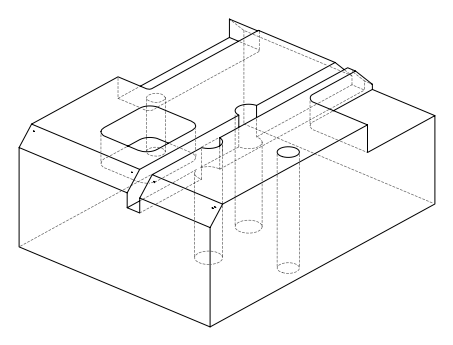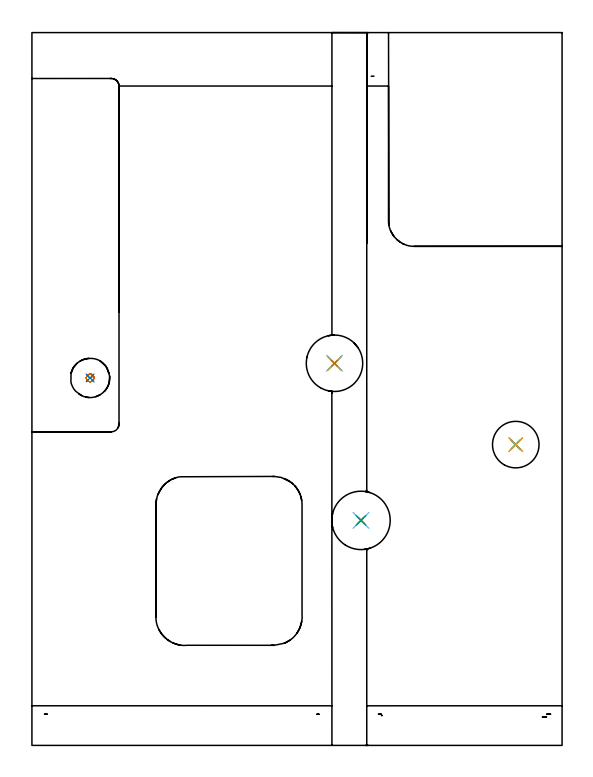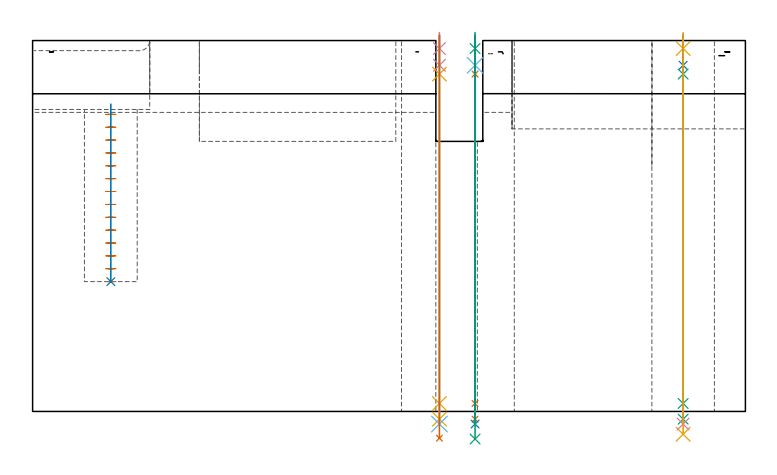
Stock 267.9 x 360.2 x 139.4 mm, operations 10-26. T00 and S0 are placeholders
(PLAN: 26 operations, 18 tool changes, 234.3 min)
(1 AREA_MILL | FG_CHAMFER_SURFACE | UGT0205_001 | 9.9 min | 31896 mm3)
(2 AREA_MILL_1 | FG_CHAMFER_SURFACE_1 | UGT0205_001 | 12.11 min | 58336 mm3)
(3 AREA_MILL_2 | FG_CHAMFER_SURFACE_2 | UGT0205_001 | 6.51 min | 21109 mm3)
(4 AREA_MILL_3 | FG_CHAMFER_SURFACE_3 | UGT0205_001 | 1.13 min | 9665 mm3)
(5 MILL_CORNER_NOTCH_RECTANGULAR | CORNER_NOTCH_RECTANGULAR | NXT0201_012 | Follow Part, ap 4, ae 75% | 18.73 min | 310189 mm3)
(6 MILL_RECTANGULAR_POCKET | POCKET_RECTANGULAR_STRAIGHT | UGT0201_094 | Follow Part, ap 5, ae 75% | 7.59 min | 231961 mm3)
(7 MILL_SLOT | SLOT_PARTIAL_RECTANGULAR | NXT0201_008 | Follow Part, ap 1.5, ae 75% | 154.68 min | 202994 mm3)
(8 MILL_RECTANGULAR_SLOT | SLOT_RECTANGULAR | NXT0201_012 | Follow Part, ap 4, ae 75% | 11.35 min | 170951 mm3)
(9 MILL_RECTANGULAR_SLOT_1 | SLOT_RECTANGULAR_1 | NXT0201_012 | Follow Part, ap 4, ae 75% | 5.27 min | 72112 mm3)
(10 MILL_BLIND_HOLE_FROM_SOLID_MATERIAL | STEP1POCKET | NXT0201_012 | Spiral | 1.02 min | 19921 mm3)
(11 BORE_BLIND_HOLE | STEP1POCKET | UGT0332_076 | 0.27 min | 0 mm3)
(12 SPOT_DRILL | STEP1HOLE | NXT0321_9005460120000 | 0.05 min | 17 mm3)
(13 SPOT_DRILL_1 | STEP1HOLE_1 | NXT0321_9005460120000 | 0.05 min | 4 mm3)
(14 SPOT_DRILL_2 | STEP1HOLE_2 | NXT0321_9005460120000 | 0.05 min | 190 mm3)
(15 DRILL_BLIND_HOLE_INTO_CENTER | STEP1HOLE | NXT0301_033 | 0.05 min | 0 mm3)
(16 GUN_DRILL_THROUGH_HOLE | STEP1HOLE | UGT0307_002 | 0.64 min | 2843 mm3)
(17 SPADE_DRILL_TO_ENLARGE_THROUGH_HOLE | STEP1HOLE | UGT0306_005 | 0.59 min | 13939 mm3)
(18 DRILL_TO_ENLARGE_THROUGH_HOLE | STEP1HOLE | UGT0301_394 | 0.61 min | 56960 mm3)
(19 DRILL_BLIND_HOLE_INTO_CENTER_1 | STEP1HOLE_1 | NXT0301_033 | 0.05 min | 0 mm3)
(20 GUN_DRILL_THROUGH_HOLE_1 | STEP1HOLE_1 | UGT0307_002 | 0.63 min | 2887 mm3)
(21 SPADE_DRILL_TO_ENLARGE_THROUGH_HOLE_1 | STEP1HOLE_1 | UGT0306_005 | 0.59 min | 13971 mm3)
(22 DRILL_TO_ENLARGE_THROUGH_HOLE_1 | STEP1HOLE_1 | UGT0301_392 | 0.61 min | 52484 mm3)
(23 DRILL_BLIND_HOLE_INTO_CENTER_2 | STEP1HOLE_2 | NXT0301_033 | 0.05 min | 190 mm3)
(24 GUN_DRILL_THROUGH_HOLE_2 | STEP1HOLE_2 | UGT0307_002 | 0.63 min | 3610 mm3)
(25 SPADE_DRILL_TO_ENLARGE_THROUGH_HOLE_2 | STEP1HOLE_2 | UGT0306_005 | 0.59 min | 18915 mm3)
(26 DRILL_TO_ENLARGE_THROUGH_HOLE_2 | STEP1HOLE_2 | UGT0301_056 | 0.6 min | 37426 mm3)
(TOOL UGT0205_001 | Chamfer Mill 20 x 3 x 45 deg. | D20 FL50 Z2)
(TOOL NXT0201_012 | ENDMILL 16mm [2P460-1600-NA 1630] | D16 FL38 Z6)
(TOOL UGT0201_094 | End mill 20 mm | D20 FL38 Z4)
(TOOL NXT0201_008 | ENDMILL 6mm [2P460-0600-NA 1630] | D6 FL26 Z6)
(TOOL UGT0332_076 | 19.75 mm Rough Boring Bar | D19.75)
(TOOL NXT0321_9005460120000 | NC Spot Drill, 142deg, 12mm, Carbide, Uncoated | D12 PA142 FL30 Z2)
(TOOL NXT0301_033 | Carbide Drill 6.2mm [860.1-0620-031A1-MM 2214] | D6.2 PA140 FL53 Z2)
(TOOL UGT0307_002 | Gun Drill 6 mm | D6 PA130 FL24 Z1)
(TOOL UGT0306_005 | Spade Drill 14.5mm | D14.5 PA132 FL10 Z2)
(TOOL UGT0301_394 | Twist Drill 29.5 mm | D29.5 PA118 FL165 Z2)
(TOOL UGT0301_392 | Twist Drill 28.5 mm | D28.5 PA118 FL165 Z2)
(TOOL UGT0301_056 | Twist Drill 23.5 mm | D23.5 PA118 FL155 Z2)
(OP 10 MILL_BLIND_HOLE_FROM_SOLID_MATERIAL)
G17 G21 G94 G90
T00 M6
G54
G17 G0 G90 X29.4 Y185.7 S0 M3
G43 Z149.4 H1
Z111.664
G94 G3 X30.35 Y186.65 R0.95 F250.
X29.4 Y187.6 R0.95
X27.5 Y185.7 R1.9
X29.4 Y187.6 R-1.9
X28.45 Y186.65 R0.95
X29.4 Y185.7 R0.95
G0 Z106.829
G3 X30.35 Y186.65 R0.95
X29.4 Y187.6 R0.95
X27.5 Y185.7 R1.9
X29.4 Y187.6 R-1.9
X28.45 Y186.65 R0.95
X29.4 Y185.7 R0.95
G0 Z101.993
G3 X30.35 Y186.65 R0.95
X29.4 Y187.6 R0.95
X27.5 Y185.7 R1.9
X29.4 Y187.6 R-1.9
X28.45 Y186.65 R0.95
X29.4 Y185.7 R0.95
G0 Z97.157
G3 X30.35 Y186.65 R0.95
X29.4 Y187.6 R0.95
X27.5 Y185.7 R1.9
X29.4 Y187.6 R-1.9
X28.45 Y186.65 R0.95
X29.4 Y185.7 R0.95
G0 Z92.321
G3 X30.35 Y186.65 R0.95
X29.4 Y187.6 R0.95
X27.5 Y185.7 R1.9
X29.4 Y187.6 R-1.9
X28.45 Y186.65 R0.95
X29.4 Y185.7 R0.95
G0 Z87.486
G3 X30.35 Y186.65 R0.95
X29.4 Y187.6 R0.95
X27.5 Y185.7 R1.9
X29.4 Y187.6 R-1.9
X28.45 Y186.65 R0.95
X29.4 Y185.7 R0.95
G0 Z82.65
G3 X30.35 Y186.65 R0.95
X29.4 Y187.6 R0.95
X27.5 Y185.7 R1.9
X29.4 Y187.6 R-1.9
X28.45 Y186.65 R0.95
X29.4 Y185.7 R0.95
G0 Z77.814
G3 X30.35 Y186.65 R0.95
X29.4 Y187.6 R0.95
X27.5 Y185.7 R1.9
X29.4 Y187.6 R-1.9
X28.45 Y186.65 R0.95
X29.4 Y185.7 R0.95
G0 Z72.979
G3 X30.35 Y186.65 R0.95
X29.4 Y187.6 R0.95
X27.5 Y185.7 R1.9
X29.4 Y187.6 R-1.9
X28.45 Y186.65 R0.95
X29.4 Y185.7 R0.95
G0 Z68.143
G3 X30.35 Y186.65 R0.95
X29.4 Y187.6 R0.95
X27.5 Y185.7 R1.9
X29.4 Y187.6 R-1.9
X28.45 Y186.65 R0.95
X29.4 Y185.7 R0.95
G0 Z63.307
G3 X30.35 Y186.65 R0.95
X29.4 Y187.6 R0.95
X27.5 Y185.7 R1.9
X29.4 Y187.6 R-1.9
X28.45 Y186.65 R0.95
X29.4 Y185.7 R0.95
G0 Z58.471
G3 X30.35 Y186.65 R0.95
X29.4 Y187.6 R0.95
X27.5 Y185.7 R1.9
X29.4 Y187.6 R-1.9
X28.45 Y186.65 R0.95
X29.4 Y185.7 R0.95
G0 Z53.636
G3 X30.35 Y186.65 R0.95
X29.4 Y187.6 R0.95
X27.5 Y185.7 R1.9
X29.4 Y187.6 R-1.9
X28.45 Y186.65 R0.95
X29.4 Y185.7 R0.95
G0 Z48.8
G3 X30.35 Y186.65 R0.95
X29.4 Y187.6 R0.95
X27.5 Y185.7 R1.9
X29.4 Y187.6 R-1.9
X28.45 Y186.65 R0.95
X29.4 Y185.7 R0.95
G0 Z149.4
M5
M2
(OP 11 BORE_BLIND_HOLE)
G17 G21 G94 G90
T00 M6
G54
G17 G0 G90 X29.4 Y185.7 S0 M3
G43 Z149.4 H0
G94 G85 G98 Z48.8 F250. R115.5
G80
M5
M2
(OP 12 SPOT_DRILL)
G17 G21 G94 G90
T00 M6
G54
G17 G0 G90 X166.3 Y113.7 S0 M3
G43 Z149.4 H0
G94 G81 G98 Z136.4 F250. R142.4
G80
M5
M2
(OP 13 SPOT_DRILL_1)
G17 G21 G94 G90
T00 M6
G54
G17 G0 G90 X152.9 Y193.1 S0 M3
G43 Z149.4 H0
G94 G81 G98 Z136.4 F250. R142.4
G80
M5
M2
(OP 14 SPOT_DRILL_2)
G17 G21 G94 G90
T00 M6
G54
G17 G0 G90 X244.5 Y152. S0 M3
G43 Z149.4 H0
G94 G81 G98 Z136.4 F250. R142.4
G80
M5
M2
(OP 15 DRILL_BLIND_HOLE_INTO_CENTER)
G17 G21 G94 G90
T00 M6
G54
G17 G0 G90 X166.3 Y113.7 S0 M3
G43 Z149.4 H1
G94 G81 G98 Z130.1 F250. R141.4
G80
M5
M2
(OP 16 GUN_DRILL_THROUGH_HOLE)
G17 G21 G94 G90
T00 M6
G54
G17 G0 G90 X166.3 Y113.7 M8
G43 Z149.4 H0
Z138.272
S716 M3
G94 G1 Z126.793 F125. M26
G4 X.084
Z3. F250.
G4 X.084
Z-2.899 F125.
G4 X.084
M5
M9
G0 Z138.272
Z149.4
M2
(OP 17 SPADE_DRILL_TO_ENLARGE_THROUGH_HOLE)
G17 G21 G94 G90
T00 M6
G54
G17 G0 G90 X166.3 Y113.7 S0 M3
G43 Z149.4 H0
G94 G73 G98 Z-4.728 F250. Q14.413 R141.4
G80
M5
M2
(OP 18 DRILL_TO_ENLARGE_THROUGH_HOLE)
G17 G21 G94 G90
T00 M6
G54
G17 G0 G90 X166.3 Y113.7 S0 M3
G43 Z149.4 H0
G94 G73 G98 Z-10.363 F250. Q24.96 R141.4
G80
M5
M2
(OP 19 DRILL_BLIND_HOLE_INTO_CENTER_1)
G17 G21 G94 G90
T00 M6
G54
G17 G0 G90 X152.9 Y193.1 S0 M3
G43 Z149.4 H1
G94 G81 G98 Z130.1 F250. R141.4
G80
M5
M2
(OP 20 GUN_DRILL_THROUGH_HOLE_1)
G17 G21 G94 G90
T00 M6
G54
G17 G0 G90 X152.9 Y193.1 M8
G43 Z149.4 H0
Z138.032
S716 M3
G94 G1 Z126.793 F125. M26
G4 X.084
Z3. F250.
G4 X.084
Z-2.899 F125.
G4 X.084
M5
M9
G0 Z138.032
Z149.4
M2
(OP 21 SPADE_DRILL_TO_ENLARGE_THROUGH_HOLE_1)
G17 G21 G94 G90
T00 M6
G54
G17 G0 G90 X152.9 Y193.1 S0 M3
G43 Z149.4 H0
G94 G73 G98 Z-4.728 F250. Q14.413 R141.4
G80
M5
M2
(OP 22 DRILL_TO_ENLARGE_THROUGH_HOLE_1)
G17 G21 G94 G90
T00 M6
G54
G17 G0 G90 X152.9 Y193.1 S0 M3
G43 Z149.4 H0
G94 G73 G98 Z-10.062 F250. Q24.91 R141.4
G80
M5
M2
(OP 23 DRILL_BLIND_HOLE_INTO_CENTER_2)
G17 G21 G94 G90
T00 M6
G54
G17 G0 G90 X244.5 Y152. S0 M3
G43 Z149.4 H1
G94 G81 G98 Z130.1 F250. R141.4
G80
M5
M2
(OP 24 GUN_DRILL_THROUGH_HOLE_2)
G17 G21 G94 G90
T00 M6
G54
G17 G0 G90 X244.5 Y152. M8
G43 Z149.4 H0
Z136.832
S716 M3
G94 G1 Z126.793 F125. M26
G4 X.084
Z3. F250.
G4 X.084
Z-2.899 F125.
G4 X.084
M5
M9
G0 Z136.832
Z149.4
M2
(OP 25 SPADE_DRILL_TO_ENLARGE_THROUGH_HOLE_2)
G17 G21 G94 G90
T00 M6
G54
G17 G0 G90 X244.5 Y152. S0 M3
G43 Z149.4 H0
G94 G73 G98 Z-4.728 F250. Q14.413 R141.4
G80
M5
M2
(OP 26 DRILL_TO_ENLARGE_THROUGH_HOLE_2)
G17 G21 G94 G90
T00 M6
G54
G17 G0 G90 X244.5 Y152. S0 M3
G43 Z149.4 H0
G94 G73 G98 Z-8.56 F250. Q21.137 R141.4
G80
M5
M2
